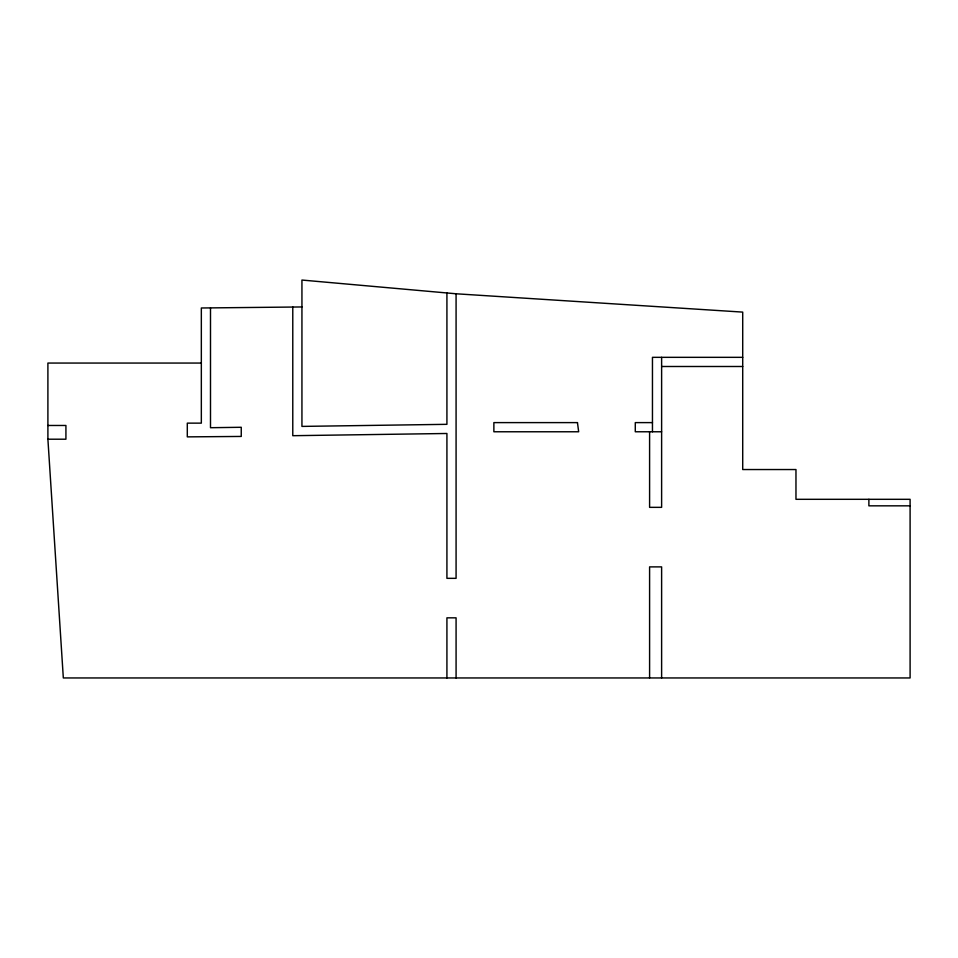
<?xml version="1.0" encoding="UTF-8"?>
<svg xmlns="http://www.w3.org/2000/svg" width="958" height="958" viewBox="0 0 958 958"><rect width="100%" height="100%" fill="white"/><g stroke="black" fill="none" stroke-linecap="round" stroke-linejoin="round"><path stroke-width="1.44" d="M210.497 307.985L210.497 427.711L241.248 427.28L241.248 436.441L187.301 436.872L187.301 423.137L201.336 423.137L201.336 307.985L301.938 306.955M742.713 357.334L652.458 357.334L652.458 431.771M201.336 363.058L47.9 363.058L47.9 439.207L63.324 677.953L910.1 677.953L910.1 499.31L795.966 499.31L795.966 469.54L742.713 469.54L742.713 312.104L456.08 293.783L301.938 280.047L301.938 426.406L446.919 424.322L446.919 292.968M661.619 366.495L742.713 366.495M652.458 422.61L635.286 422.61L635.286 431.771L661.619 431.771M47.9 425.472L65.922 425.472L65.922 439.207L47.9 439.207M910.1 505.836L868.882 505.836L868.882 499.31M661.619 357.334L661.619 507.345L649.596 507.345L649.596 431.771M661.619 677.953L661.619 566.885L649.596 566.885L649.596 677.953M456.08 293.783L456.08 578.333L446.919 578.333L446.919 433.483L292.777 435.698L292.777 306.955M456.08 677.953L456.08 617.838L446.919 617.838L446.919 677.953M577.458 422.61L493.873 422.61L493.873 431.771L578.668 431.771L577.458 422.61"/></g></svg>
